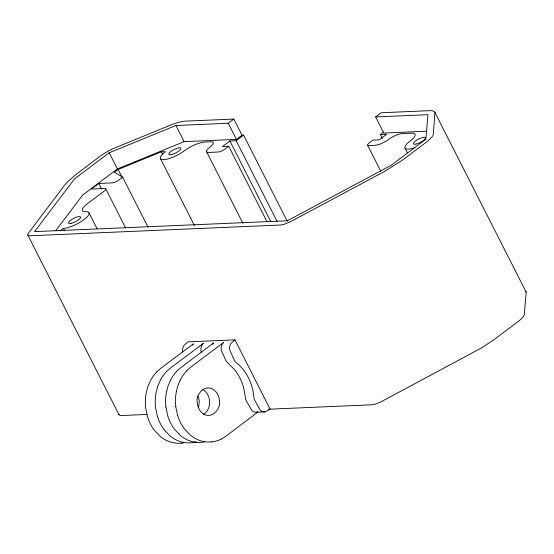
<?xml version="1.0" encoding="UTF-8"?>
<svg xmlns="http://www.w3.org/2000/svg" width="554" height="554" viewBox="0 0 554 554"><rect width="100%" height="100%" fill="white"/><g stroke="black" fill="none" stroke-linecap="round" stroke-linejoin="round"><path stroke-width="0.83" d="M166.519 391.699L168.097 385.854L170.383 380.397M176.394 391.269L177.972 385.432L180.258 379.975M198.574 407.578L199.253 401.747A13.753 11.184 87.5 0 0 197.875 396.055M192.335 345.19L193.429 343.812L160.688 368.382L156.643 371.983M212.556 344.318L213.65 342.947L180.909 367.517L176.864 371.118M55.746 230.63L82.698 195.022L117.379 168.928L184.115 141.637L236.447 139.393L242.015 135.204L243.58 135.134L287.235 221.184M166.519 371.561L170.563 367.96L203.304 343.39L202.21 344.768A8.081 6.572 87.5 0 0 201.019 351.208L201.22 352.157M186.74 370.695L190.784 367.094L223.525 342.524L222.431 343.896A8.081 6.572 87.5 0 0 221.24 350.343L225.956 360.633A8.088 6.579 87.5 0 0 228.04 363.223L234.148 369.199A45.788 37.236 87.5 0 1 243.718 388.063L245.374 397.384A8.088 6.579 87.5 0 0 246.343 400.819L251.793 410.562A8.081 6.572 87.5 0 0 257.056 412.141L257.825 411.913M257.873 412.079L225.866 436.24L221.406 439.031M242.015 135.204L233.83 119.068L228.262 123.258L175.93 125.502L109.193 152.793L74.513 178.887L34.597 231.62L287.311 220.776L391.172 165.3L425.846 139.206L427.951 114.692L375.619 116.936L383.804 133.071L426.698 131.229M148.001 227.126L122.663 177.19L118.951 179.981A5.388 1.53 -26.9 0 1 112.109 182.903L98.785 183.478L91.362 189.059L104.685 188.492A5.388 1.53 -26.9 0 1 104.11 191.144L87.414 203.713A16.17 4.591 -26.9 0 0 85.69 211.683A16.17 4.591 -26.9 0 1 83.966 219.654A16.17 4.591 -26.9 0 1 63.433 228.435L60.095 230.949M266.938 221.6L228.74 146.304L225.028 149.095A5.388 1.53 -26.9 0 1 218.186 152.025L208.775 152.426A10.782 3.061 -26.9 0 1 209.924 147.115A10.782 3.061 -26.9 0 0 211.081 141.796L204.807 142.066A16.17 4.591 -26.9 0 0 184.274 150.847A16.17 4.591 -26.9 0 1 163.735 159.628A16.17 4.591 -26.9 0 1 165.459 151.657L161.276 151.831L118.12 169.482L114.408 172.273L122.663 177.19M243.58 135.134L236.156 140.723L229.889 140.993L222.466 146.575L228.74 146.304M375.619 116.936L381.18 112.746L430.631 110.627L432.944 110.876L434.578 111.77L526.196 292.173L524.216 315.288L521.771 318.481L519.243 320.676L493.676 339.921L481.682 347.829L381.152 401.761L376.325 403.824L372.246 404.773L268.621 409.219M382.329 138.375L380.376 134.532L383.749 131.997M234.951 339.858L230.893 343.535A8.081 6.572 87.5 0 0 229.702 349.976L234.425 360.266A8.088 6.579 87.5 0 0 236.51 362.863A45.83 37.263 87.5 0 1 253.836 397.024A8.088 6.579 87.5 0 0 254.812 400.452L260.255 410.195A8.081 6.572 87.5 0 0 265.518 411.781L270.033 409.004L234.951 339.858L187.924 341.873L183.866 345.551A8.081 6.572 87.5 0 0 182.675 351.998M203.346 414.544C207.854 411.878 209.918 406.359 209.599 401.304A13.753 11.184 87.5 0 0 204.017 390.293L202.93 389.601M181.601 443.228L176.567 443.283L171.574 442.39A40.387 32.838 87.5 0 1 160.009 436.206L154.247 430.091A40.484 32.915 87.5 0 1 147.572 416.933L145.66 407.924A40.387 32.838 87.5 0 1 146.298 392.564L147.87 386.727L150.162 381.263A40.387 32.838 87.5 0 1 156.657 372.066M201.822 442.362L196.788 442.411L191.795 441.517A40.387 32.838 87.5 0 1 180.23 435.34L174.468 429.225A40.484 32.915 87.5 0 1 167.793 416.068L165.881 407.058M211.697 441.94L206.663 441.988L201.67 441.095A40.387 32.838 87.5 0 1 190.112 434.911L184.344 428.803A40.484 32.915 87.5 0 1 177.668 415.645M233.83 119.068L184.378 121.194L178.956 122.199L172.495 124.338L113.438 148.486L107.4 151.457L101.978 154.885L76.404 174.129L67.546 181.906L64.52 185.299L27.845 233.906L27.839 235.09L119.048 414.87L120.945 415.555L146.852 414.447M380.376 134.532L386.65 134.262L379.227 139.85L372.96 140.12L369.248 142.911A5.388 1.53 -26.9 0 0 368.673 145.564L374.947 145.3A10.782 3.061 -26.9 0 0 386.498 140.896L390.771 137.988A10.782 3.061 -26.9 0 1 402.329 133.59L411.733 133.189A16.17 4.591 -26.9 0 1 410.008 141.159A16.17 4.591 -26.9 0 0 414.475 147.807M256.267 412.266L264.736 411.899M27.839 235.09L29.736 235.775L281.037 224.993L283.53 224.529L289.943 221.974L384.317 171.574L402.467 160.141L428.034 140.896L432.459 136.45L433.235 134.761L434.994 112.393M525.788 291.556L526.196 292.173M405.071 148.209L407.412 152.821M367.6 145.259L380.854 171.38M228.262 123.258L236.447 139.393M236.156 140.723L277.083 221.392M229.889 140.993L270.816 221.662M206.635 151.817L242.887 223.269M175.93 125.502L184.115 141.637M161.276 151.831L162.447 154.137M160.522 158.707L194.433 225.547M118.12 169.482L122.406 177.938M109.193 152.793L117.379 168.928M105.759 188.796L125.64 227.978M98.785 183.478L101.514 188.859M88.903 212.604L97.088 228.74M63.433 228.435L64.603 230.741M177.668 415.645L175.763 406.629M118.909 414.33L119.048 414.87M219.474 400.874C221.032 409.676 210.984 419.745 202.757 413.457A13.753 11.184 87.5 0 1 197.176 402.453C195.617 393.652 205.666 383.583 213.892 389.871A13.753 11.184 87.5 0 1 219.488 400.867M175.784 406.678A40.387 32.838 87.5 0 1 176.414 391.318M180.279 380.037A40.387 32.838 87.5 0 1 186.753 370.771M221.378 439.024A40.387 32.838 87.5 0 1 211.683 441.933M165.909 407.1A40.387 32.838 87.5 0 1 166.539 391.74M170.403 380.459A40.387 32.838 87.5 0 1 176.878 371.194M204.301 441.974A40.387 32.838 87.5 0 1 202.639 442.258M183.229 442.951A40.387 32.838 87.5 0 1 181.56 443.179M166.505 371.596A40.387 32.838 87.5 0 0 160.037 380.861L157.752 386.304L156.173 392.142A40.387 32.838 87.5 0 0 155.535 407.502L157.447 416.511A40.484 32.915 87.5 0 0 164.123 429.669L169.884 435.783A40.387 32.838 87.5 0 0 181.449 441.96L186.442 442.854L191.476 442.805A40.387 32.838 87.5 0 0 196.386 441.76M415.943 144.082A6.738 1.911 -26.9 0 0 425.465 138.168A6.738 1.911 -26.9 0 0 416.83 140.017A6.738 1.911 -26.9 0 0 415.943 144.082M71.099 223.387A6.738 1.911 -26.9 0 0 80.614 217.473A6.738 1.911 -26.9 0 0 71.978 219.322A6.738 1.911 -26.9 0 0 71.099 223.387M171.401 154.58A6.738 1.911 -26.9 0 0 180.916 148.666A6.738 1.911 -26.9 0 0 172.28 150.508A6.738 1.911 -26.9 0 0 171.401 154.58"/></g></svg>
